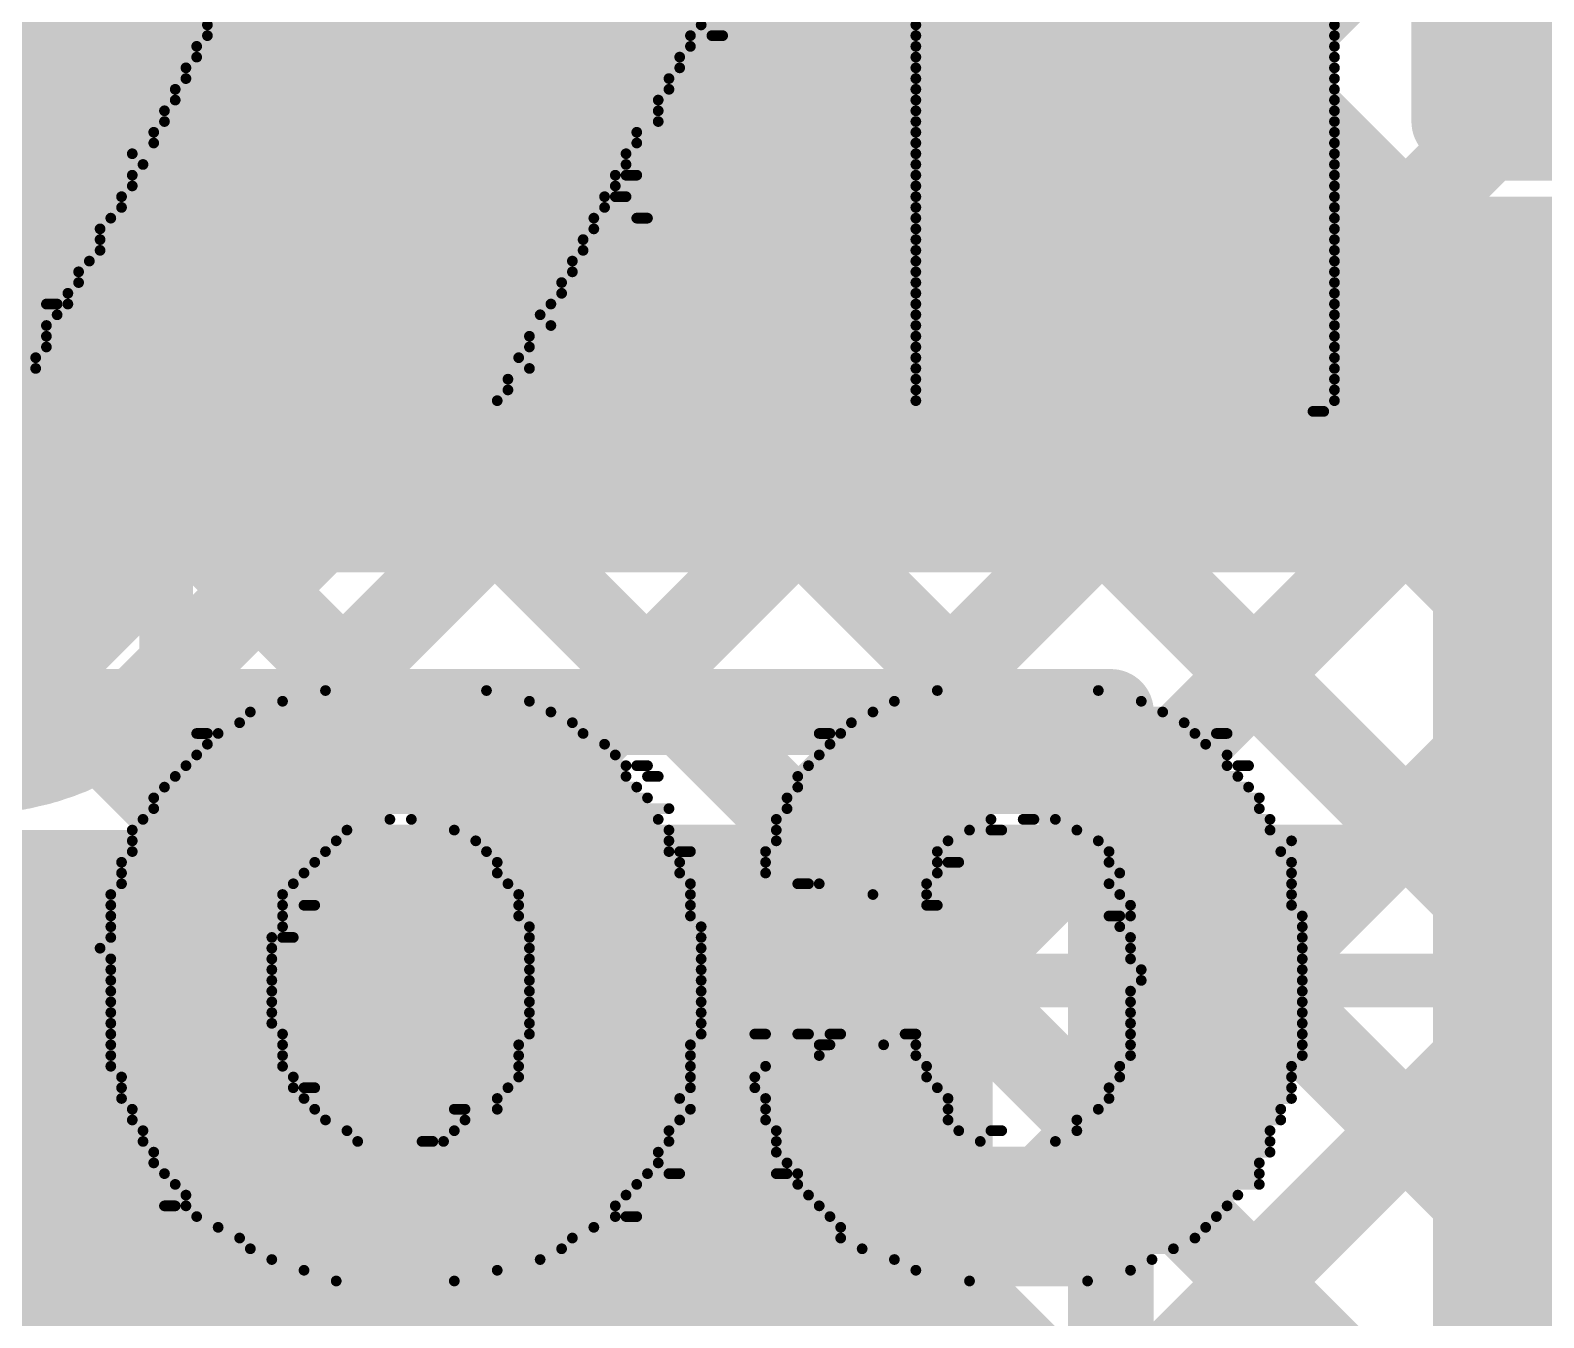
# Model space of a CAD drawing. Header units: millimetres. Extents: x 3.57 to 6.19, y 4.04 to 5.89.
# Drawn here: x 4.8923 to 5.0333, y 4.8616 to 4.9815 of the extents above; entities that cross this region are included whole.
import ezdxf

# ---------------------------------------------------------------- set-up
doc = ezdxf.new("R2010")
doc.units = ezdxf.units.MM
doc.header["$MEASUREMENT"] = 0
for name, color, linetype in [('BottomLayer', 5, 'Continuous'), ('BottomOverlay', 54, 'Continuous'), ('TopLayer', 1, 'Continuous'), ('TopOverlay', 2, 'Continuous'), ('TopSolder', 216, 'Continuous')]:
    doc.layers.add(name, color=color, linetype=linetype)

# ---------------------------------------------------------------- blocks, each defined once
blk = doc.blocks.new('RVT1A101M0505_54')
at = {"layer": 'TopOverlay', "const_width": 0.005}
for points in [[(0.105, 0.109), (-0.06516, 0.109)], [(0.105, 0.109), (0.105, 0.038)]]:
    blk.add_lwpolyline(points, dxfattribs=at)
at = {"layer": 'TopOverlay', "const_width": 0.0025}
for points in [[(0.10375, 0.109, 1), (0.10625, 0.109, 1)], [(0.10375, 0.109, 1), (0.10625, 0.109, 1)], [(0.10375, 0.038, 1), (0.10625, 0.038, 1)]]:
    blk.add_lwpolyline(points, format="xyb", close=True, dxfattribs=at)
at = {"layer": 'TopSolder'}
blk.add_solid([(0.02356, -0.0355), (0.14967, -0.0355), (0.02356, 0.0355), (0.14967, 0.0355)], dxfattribs=at)
blk = doc.blocks.new('RVT1A101M0505_60')
at = {"layer": 'TopOverlay', "const_width": 0.005}
for points in [[(-0.10341, 0.07075), (-0.06516, 0.109)], [(-0.06516, 0.109), (0.105, 0.109)]]:
    blk.add_lwpolyline(points, dxfattribs=at)
at = {"layer": 'TopOverlay', "const_width": 0.0025}
blk.add_lwpolyline([(-0.06641, 0.109, 1), (-0.06391, 0.109, 1)], format="xyb", close=True, dxfattribs=at)
blk.add_lwpolyline([(-0.06641, 0.109, 1), (-0.06391, 0.109, 1)], format="xyb", close=True, dxfattribs=at)

msp = doc.modelspace()

# ---------------------------------------------------------------- linework, layer by layer
at = {"layer": 'BottomLayer'}
for points, const_width in [([(4.87465, 4.9595), (5.10729, 5.19214)], 0.008), ([(4.87727, 4.9595), (5.04038, 5.12262)], 0.008), ([(4.887, 4.936), (5.057, 5.106)], 0.025), ([(4.7615, 4.7615), (5.10729, 5.10729)], 0.008), ([(4.90363, 4.9194), (5.07362, 5.08938)], 0.008), ([(4.78978, 4.7615), (5.10729, 5.079)], 0.008), ([(4.81807, 4.7615), (5.10729, 5.05072)], 0.008), ([(4.84635, 4.7615), (5.10729, 5.02243)], 0.008), ([(4.99843, 5.0142), (5.10729, 4.90534)], 0.008), ([(4.8707, 5.00051), (4.89449, 4.97672)], 0.008), ([(4.98429, 5.00006), (5.10729, 4.87706)], 0.008), ([(4.87464, 4.7615), (5.10729, 4.99415)], 0.008), ([(4.97015, 4.98592), (5.10729, 4.84878)], 0.008), ([(4.95601, 4.97177), (5.10729, 4.82049)], 0.008), ([(4.90292, 4.7615), (5.10729, 4.96587)], 0.008), ([(4.94187, 4.95763), (5.10729, 4.79221)], 0.008), ([(4.624, 4.936), (4.887, 4.936)], 0.025), ([(4.92772, 4.94349), (5.10729, 4.76393)], 0.008), ([(4.93121, 4.7615), (5.10729, 4.93758)], 0.008), ([(4.91358, 4.92935), (5.10729, 4.73564)], 0.008), ([(4.89891, 4.91574), (5.10729, 4.70736)], 0.008), ([(4.84558, 4.9125), (5.10729, 4.65079)], 0.008), ([(4.87386, 4.9125), (5.10729, 4.67907)], 0.008)]:
    msp.add_lwpolyline(points, dxfattribs=dict(at, const_width=const_width))
for points, const_width in [([(4.89249, 4.97672, 1), (4.89649, 4.97672, 1)], 0.004), ([(4.95401, 4.97177, 1), (4.95801, 4.97177, 1)], 0.004), ([(4.93987, 4.95763, 1), (4.94387, 4.95763, 1)], 0.004), ([(4.88075, 4.936, 1), (4.89325, 4.936, 1)], 0.0125), ([(4.88075, 4.936, 1), (4.89325, 4.936, 1)], 0.0125), ([(4.92572, 4.94349, 1), (4.92972, 4.94349, 1)], 0.004), ([(4.91158, 4.92935, 1), (4.91558, 4.92935, 1)], 0.004), ([(4.90162, 4.91938, 1), (4.90562, 4.91938, 1)], 0.004), ([(4.90163, 4.9194, 1), (4.90563, 4.9194, 1)], 0.004), ([(4.90163, 4.9194, 1), (4.90563, 4.9194, 1)], 0.004), ([(4.89691, 4.91574, 1), (4.90091, 4.91574, 1)], 0.004)]:
    msp.add_lwpolyline(points, format="xyb", close=True, dxfattribs=dict(at, const_width=const_width))
at = {"layer": 'BottomLayer', "const_width": 0.008}
for points in [[(4.90363, 4.9194, -0.199188), (4.887, 4.9125)], [(4.90362, 4.91938, -0.198912), (4.887, 4.9125)]]:
    msp.add_lwpolyline(points, format="xyb", dxfattribs=at)
at = {"layer": 'BottomOverlay', "const_width": 0.001}
for points in [[(4.90883, 4.982), (4.95483, 4.982)], [(4.97483, 4.982), (5.01383, 4.982)], [(4.90783, 4.98), (4.95383, 4.98)], [(4.90883, 4.981), (4.95383, 4.981)], [(4.95583, 4.981), (4.95683, 4.981)], [(4.97483, 4.981), (5.01383, 4.981)], [(4.97483, 4.98), (5.01383, 4.98)], [(4.90783, 4.979), (4.95283, 4.979)], [(4.97483, 4.979), (5.01383, 4.979)], [(4.90683, 4.978), (4.95283, 4.978)], [(4.90683, 4.977), (4.95183, 4.977)], [(4.97483, 4.978), (5.01383, 4.978)], [(4.97483, 4.977), (5.01383, 4.977)], [(4.90583, 4.976), (4.95183, 4.976)], [(4.97483, 4.976), (5.01383, 4.976)], [(4.90483, 4.974), (4.95083, 4.974)], [(4.90583, 4.975), (4.95083, 4.975)], [(4.97483, 4.975), (5.01383, 4.975)], [(4.97483, 4.974), (5.01383, 4.974)], [(4.90483, 4.973), (4.95083, 4.973)], [(4.97483, 4.973), (5.01383, 4.973)], [(4.90383, 4.972), (4.94883, 4.972)], [(4.97483, 4.972), (5.01383, 4.972)], [(4.90183, 4.97), (4.94783, 4.97)], [(4.90383, 4.971), (4.94883, 4.971)], [(4.97483, 4.971), (5.01383, 4.971)], [(4.97483, 4.97), (5.01383, 4.97)], [(4.90283, 4.969), (4.94783, 4.969)], [(4.97483, 4.969), (5.01383, 4.969)], [(4.90183, 4.968), (4.94683, 4.968)], [(4.90183, 4.967), (4.94683, 4.967)], [(4.94783, 4.968), (4.94883, 4.968)], [(4.97483, 4.968), (5.01383, 4.968)], [(4.97483, 4.967), (5.01383, 4.967)], [(4.90083, 4.966), (4.94583, 4.966)], [(4.94683, 4.966), (4.94783, 4.966)], [(4.97483, 4.966), (5.01383, 4.966)], [(4.90083, 4.965), (4.94583, 4.965)], [(4.97483, 4.965), (5.01383, 4.965)], [(4.89883, 4.963), (4.94483, 4.963)], [(4.89983, 4.964), (4.94483, 4.964)], [(4.94883, 4.964), (4.94983, 4.964)], [(4.97483, 4.964), (5.01383, 4.964)], [(4.97483, 4.963), (5.01383, 4.963)], [(4.89883, 4.962), (4.94383, 4.962)], [(4.97483, 4.962), (5.01383, 4.962)], [(4.89783, 4.96), (4.94283, 4.96)], [(4.89883, 4.961), (4.94383, 4.961)], [(4.97483, 4.961), (5.01383, 4.961)], [(4.97483, 4.96), (5.01383, 4.96)], [(4.89683, 4.959), (4.94283, 4.959)], [(4.97483, 4.959), (5.01383, 4.959)], [(4.89683, 4.958), (4.94183, 4.958)], [(4.97483, 4.958), (5.01383, 4.958)], [(4.89383, 4.956), (4.89483, 4.956)], [(4.89583, 4.957), (4.94183, 4.957)], [(4.89583, 4.956), (4.94083, 4.956)], [(4.97483, 4.957), (5.01383, 4.957)], [(4.97483, 4.956), (5.01383, 4.956)], [(4.89483, 4.955), (4.93983, 4.955)], [(4.97483, 4.955), (5.01383, 4.955)], [(4.89383, 4.954), (4.94083, 4.954)], [(4.89383, 4.953), (4.93883, 4.953)], [(4.97483, 4.954), (5.01383, 4.954)], [(4.97483, 4.953), (5.01383, 4.953)], [(4.89383, 4.952), (4.93883, 4.952)], [(4.97483, 4.952), (5.01383, 4.952)], [(4.89283, 4.951), (4.93783, 4.951)], [(4.97483, 4.951), (5.01383, 4.951)], [(4.89183, 4.949), (4.93683, 4.949)], [(4.89283, 4.95), (4.93883, 4.95)], [(4.97483, 4.95), (5.01383, 4.95)], [(4.97483, 4.949), (5.01383, 4.949)], [(4.89183, 4.948), (4.93683, 4.948)], [(4.97483, 4.948), (5.01383, 4.948)], [(4.89183, 4.947), (4.93583, 4.947)], [(4.97483, 4.947), (5.01383, 4.947)], [(5.01183, 4.946), (5.01283, 4.946)], [(4.91583, 4.919), (4.93883, 4.919)], [(4.91983, 4.92), (4.93483, 4.92)], [(4.97283, 4.919), (4.99583, 4.919)], [(4.97683, 4.92), (4.99183, 4.92)], [(4.91283, 4.918), (4.94083, 4.918)], [(4.97083, 4.918), (4.99783, 4.918)], [(4.91183, 4.917), (4.94283, 4.917)], [(4.96883, 4.917), (4.99983, 4.917)], [(4.90783, 4.916), (4.90883, 4.916)], [(4.90883, 4.915), (4.94583, 4.915)], [(4.90983, 4.916), (4.94383, 4.916)], [(4.96583, 4.916), (4.96683, 4.916)], [(4.96683, 4.915), (5.00183, 4.915)], [(4.96783, 4.916), (5.00083, 4.916)], [(5.00283, 4.916), (5.00383, 4.916)], [(4.90783, 4.914), (4.94683, 4.914)], [(4.96583, 4.914), (5.00383, 4.914)], [(4.90583, 4.912), (4.94783, 4.912)], [(4.90683, 4.913), (4.94783, 4.913)], [(4.94883, 4.913), (4.94983, 4.913)], [(4.94983, 4.912), (4.95083, 4.912)], [(4.96383, 4.912), (5.00483, 4.912)], [(4.96483, 4.913), (5.00383, 4.913)], [(5.00483, 4.913), (5.00583, 4.913)], [(4.90483, 4.911), (4.94883, 4.911)], [(4.96383, 4.911), (5.00583, 4.911)], [(4.90383, 4.91), (4.94983, 4.91)], [(4.96283, 4.91), (5.00683, 4.91)], [(4.90283, 4.908), (4.92583, 4.908)], [(4.90383, 4.909), (4.95183, 4.909)], [(4.92783, 4.908), (4.95083, 4.908)], [(4.96183, 4.908), (4.98183, 4.908)], [(4.96283, 4.909), (5.00683, 4.909)], [(4.98483, 4.908), (4.98583, 4.908)], [(4.98783, 4.908), (5.00783, 4.908)], [(4.90183, 4.907), (4.92183, 4.907)], [(4.93183, 4.907), (4.95183, 4.907)], [(4.96183, 4.907), (4.97983, 4.907)], [(4.98183, 4.907), (4.98283, 4.907)], [(4.98983, 4.907), (5.00783, 4.907)], [(4.90183, 4.906), (4.92083, 4.906)], [(4.90183, 4.905), (4.91983, 4.905)], [(4.93383, 4.906), (4.95183, 4.906)], [(4.93483, 4.905), (4.95183, 4.905)], [(4.95283, 4.905), (4.95383, 4.905)], [(4.96083, 4.905), (4.97683, 4.905)], [(4.96183, 4.906), (4.97783, 4.906)], [(4.99183, 4.906), (5.00983, 4.906)], [(4.99283, 4.905), (5.00883, 4.905)], [(4.90083, 4.904), (4.91883, 4.904)], [(4.93583, 4.904), (4.95283, 4.904)], [(4.96083, 4.904), (4.97683, 4.904)], [(4.97783, 4.904), (4.97883, 4.904)], [(4.99283, 4.904), (5.00983, 4.904)], [(4.90083, 4.903), (4.91783, 4.903)], [(4.93583, 4.903), (4.95283, 4.903)], [(4.96083, 4.903), (4.97683, 4.903)], [(4.99383, 4.903), (5.00983, 4.903)], [(4.89983, 4.901), (4.91583, 4.901)], [(4.90083, 4.902), (4.91683, 4.902)], [(4.93683, 4.902), (4.95383, 4.902)], [(4.93783, 4.901), (4.95383, 4.901)], [(4.96383, 4.902), (4.96483, 4.902)], [(4.96583, 4.902), (4.97583, 4.902)], [(4.97083, 4.901), (4.97583, 4.901)], [(4.99283, 4.902), (5.00983, 4.902)], [(4.99383, 4.901), (5.00983, 4.901)], [(4.89983, 4.9), (4.91583, 4.9)], [(4.91783, 4.9), (4.91883, 4.9)], [(4.93783, 4.9), (4.95383, 4.9)], [(4.97583, 4.9), (4.97683, 4.9)], [(4.99483, 4.9), (5.00983, 4.9)], [(4.89983, 4.899), (4.91583, 4.899)], [(4.89983, 4.898), (4.91583, 4.898)], [(4.93783, 4.899), (4.95383, 4.899)], [(4.93883, 4.898), (4.95483, 4.898)], [(4.99283, 4.899), (4.99383, 4.899)], [(4.99383, 4.898), (5.01083, 4.898)], [(4.99483, 4.899), (5.01083, 4.899)], [(4.89983, 4.897), (4.91483, 4.897)], [(4.91583, 4.897), (4.91683, 4.897)], [(4.93883, 4.897), (4.95483, 4.897)], [(4.99483, 4.897), (5.01083, 4.897)], [(4.89883, 4.896), (4.91483, 4.896)], [(4.93883, 4.896), (4.95483, 4.896)], [(4.99483, 4.896), (5.01083, 4.896)], [(4.89983, 4.895), (4.91483, 4.895)], [(4.89983, 4.894), (4.91483, 4.894)], [(4.93883, 4.895), (4.95483, 4.895)], [(4.93883, 4.894), (4.95483, 4.894)], [(4.99483, 4.895), (5.01083, 4.895)], [(4.99583, 4.894), (5.01083, 4.894)], [(4.89983, 4.893), (4.91483, 4.893)], [(4.93883, 4.893), (4.95483, 4.893)], [(4.99583, 4.893), (5.01083, 4.893)], [(4.89983, 4.892), (4.91483, 4.892)], [(4.89983, 4.891), (4.91483, 4.891)], [(4.93883, 4.892), (4.95483, 4.892)], [(4.93883, 4.891), (4.95483, 4.891)], [(4.99483, 4.892), (5.01083, 4.892)], [(4.99483, 4.891), (5.01083, 4.891)], [(4.89983, 4.89), (4.91483, 4.89)], [(4.93883, 4.89), (4.95483, 4.89)], [(4.99483, 4.89), (5.01083, 4.89)], [(4.89983, 4.889), (4.91483, 4.889)], [(4.89983, 4.888), (4.91583, 4.888)], [(4.93883, 4.889), (4.95483, 4.889)], [(4.93883, 4.888), (4.95483, 4.888)], [(4.95983, 4.888), (4.96083, 4.888)], [(4.96383, 4.888), (4.96483, 4.888)], [(4.96683, 4.888), (4.96783, 4.888)], [(4.97383, 4.888), (4.97483, 4.888)], [(4.99483, 4.889), (5.01083, 4.889)], [(4.99483, 4.888), (5.01083, 4.888)], [(4.89983, 4.887), (4.91583, 4.887)], [(4.93783, 4.887), (4.95383, 4.887)], [(4.96583, 4.887), (4.96683, 4.887)], [(4.97183, 4.887), (4.97483, 4.887)], [(4.99483, 4.887), (5.01083, 4.887)], [(4.89983, 4.886), (4.91583, 4.886)], [(4.93783, 4.886), (4.95383, 4.886)], [(4.96583, 4.886), (4.97483, 4.886)], [(4.99483, 4.886), (5.01083, 4.886)], [(4.89983, 4.885), (4.91583, 4.885)], [(4.90083, 4.884), (4.91683, 4.884)], [(4.93783, 4.885), (4.95383, 4.885)], [(4.93783, 4.884), (4.95383, 4.884)], [(4.95983, 4.884), (4.97583, 4.884)], [(4.96083, 4.885), (4.97583, 4.885)], [(4.99383, 4.885), (5.00983, 4.885)], [(4.99383, 4.884), (5.00983, 4.884)], [(4.90083, 4.883), (4.91683, 4.883)], [(4.91783, 4.883), (4.91883, 4.883)], [(4.93683, 4.883), (4.95383, 4.883)], [(4.95983, 4.883), (4.97683, 4.883)], [(4.99283, 4.883), (5.00983, 4.883)], [(4.90083, 4.882), (4.91783, 4.882)], [(4.90183, 4.881), (4.91883, 4.881)], [(4.93183, 4.881), (4.93283, 4.881)], [(4.93583, 4.882), (4.95283, 4.882)], [(4.93583, 4.881), (4.95383, 4.881)], [(4.96083, 4.882), (4.97783, 4.882)], [(4.96083, 4.881), (4.97783, 4.881)], [(4.99183, 4.881), (5.00883, 4.881)], [(4.99283, 4.882), (5.00983, 4.882)], [(4.90183, 4.88), (4.91983, 4.88)], [(4.93283, 4.88), (4.95283, 4.88)], [(4.96083, 4.88), (4.97783, 4.88)], [(4.98983, 4.88), (5.00883, 4.88)], [(4.90283, 4.879), (4.92183, 4.879)], [(4.93183, 4.879), (4.95183, 4.879)], [(4.96183, 4.879), (4.97883, 4.879)], [(4.98183, 4.879), (4.98283, 4.879)], [(4.98983, 4.879), (5.00783, 4.879)], [(4.90283, 4.878), (4.92283, 4.878)], [(4.90383, 4.877), (4.95083, 4.877)], [(4.92883, 4.878), (4.92983, 4.878)], [(4.93083, 4.878), (4.95183, 4.878)], [(4.96183, 4.878), (4.98083, 4.878)], [(4.96183, 4.877), (5.00783, 4.877)], [(4.98783, 4.878), (5.00783, 4.878)], [(4.90383, 4.876), (4.95083, 4.876)], [(4.96283, 4.876), (5.00683, 4.876)], [(4.90483, 4.875), (4.94983, 4.875)], [(4.90583, 4.874), (4.94883, 4.874)], [(4.95183, 4.875), (4.95283, 4.875)], [(4.96183, 4.875), (4.96283, 4.875)], [(4.96383, 4.875), (5.00683, 4.875)], [(4.96383, 4.874), (5.00683, 4.874)], [(4.90683, 4.873), (4.94783, 4.873)], [(4.96483, 4.873), (5.00483, 4.873)], [(4.90483, 4.872), (4.90583, 4.872)], [(4.90683, 4.872), (4.94683, 4.872)], [(4.96583, 4.872), (5.00383, 4.872)], [(4.87583, 4.87), (4.89183, 4.87)], [(4.90783, 4.871), (4.94683, 4.871)], [(4.90983, 4.87), (4.94483, 4.87)], [(4.94783, 4.871), (4.94883, 4.871)], [(4.96683, 4.871), (5.00283, 4.871)], [(4.96783, 4.87), (5.00183, 4.87)], [(4.91183, 4.869), (4.94283, 4.869)], [(4.96783, 4.869), (5.00083, 4.869)], [(4.91283, 4.868), (4.94183, 4.868)], [(4.91483, 4.867), (4.93983, 4.867)], [(4.96983, 4.868), (4.99883, 4.868)], [(4.97283, 4.867), (4.99683, 4.867)], [(4.91783, 4.866), (4.93583, 4.866)], [(4.97483, 4.866), (4.99483, 4.866)], [(4.92083, 4.865), (4.93183, 4.865)], [(4.97983, 4.865), (4.99083, 4.865)]]:
    msp.add_lwpolyline(points, dxfattribs=at)
at = {"layer": 'BottomOverlay', "const_width": 0.0005}
for points in [[(4.90858, 4.982, 1), (4.90908, 4.982, 1)], [(4.95458, 4.982, 1), (4.95508, 4.982, 1)], [(4.97458, 4.982, 1), (4.97508, 4.982, 1)], [(5.01358, 4.982, 1), (5.01408, 4.982, 1)], [(4.90758, 4.98, 1), (4.90808, 4.98, 1)], [(4.90858, 4.981, 1), (4.90908, 4.981, 1)], [(4.95358, 4.981, 1), (4.95408, 4.981, 1)], [(4.95358, 4.98, 1), (4.95408, 4.98, 1)], [(4.95558, 4.981, 1), (4.95608, 4.981, 1)], [(4.95658, 4.981, 1), (4.95708, 4.981, 1)], [(4.97458, 4.981, 1), (4.97508, 4.981, 1)], [(4.97458, 4.98, 1), (4.97508, 4.98, 1)], [(5.01358, 4.981, 1), (5.01408, 4.981, 1)], [(5.01358, 4.98, 1), (5.01408, 4.98, 1)], [(4.90758, 4.979, 1), (4.90808, 4.979, 1)], [(4.95258, 4.979, 1), (4.95308, 4.979, 1)], [(4.97458, 4.979, 1), (4.97508, 4.979, 1)], [(5.01358, 4.979, 1), (5.01408, 4.979, 1)], [(4.90658, 4.978, 1), (4.90708, 4.978, 1)], [(4.90658, 4.977, 1), (4.90708, 4.977, 1)], [(4.95158, 4.977, 1), (4.95208, 4.977, 1)], [(4.95258, 4.978, 1), (4.95308, 4.978, 1)], [(4.97458, 4.978, 1), (4.97508, 4.978, 1)], [(4.97458, 4.977, 1), (4.97508, 4.977, 1)], [(5.01358, 4.978, 1), (5.01408, 4.978, 1)], [(5.01358, 4.977, 1), (5.01408, 4.977, 1)], [(4.90558, 4.976, 1), (4.90608, 4.976, 1)], [(4.95158, 4.976, 1), (4.95208, 4.976, 1)], [(4.97458, 4.976, 1), (4.97508, 4.976, 1)], [(5.01358, 4.976, 1), (5.01408, 4.976, 1)], [(4.90458, 4.974, 1), (4.90508, 4.974, 1)], [(4.90558, 4.975, 1), (4.90608, 4.975, 1)], [(4.95058, 4.975, 1), (4.95108, 4.975, 1)], [(4.95058, 4.974, 1), (4.95108, 4.974, 1)], [(4.97458, 4.975, 1), (4.97508, 4.975, 1)], [(4.97458, 4.974, 1), (4.97508, 4.974, 1)], [(5.01358, 4.975, 1), (5.01408, 4.975, 1)], [(5.01358, 4.974, 1), (5.01408, 4.974, 1)], [(4.90458, 4.973, 1), (4.90508, 4.973, 1)], [(4.95058, 4.973, 1), (4.95108, 4.973, 1)], [(4.97458, 4.973, 1), (4.97508, 4.973, 1)], [(5.01358, 4.973, 1), (5.01408, 4.973, 1)], [(4.90358, 4.972, 1), (4.90408, 4.972, 1)], [(4.94858, 4.972, 1), (4.94908, 4.972, 1)], [(4.97458, 4.972, 1), (4.97508, 4.972, 1)], [(5.01358, 4.972, 1), (5.01408, 4.972, 1)], [(4.90158, 4.97, 1), (4.90208, 4.97, 1)], [(4.90358, 4.971, 1), (4.90408, 4.971, 1)], [(4.94758, 4.97, 1), (4.94808, 4.97, 1)], [(4.94858, 4.971, 1), (4.94908, 4.971, 1)], [(4.97458, 4.971, 1), (4.97508, 4.971, 1)], [(4.97458, 4.97, 1), (4.97508, 4.97, 1)], [(5.01358, 4.971, 1), (5.01408, 4.971, 1)], [(5.01358, 4.97, 1), (5.01408, 4.97, 1)], [(4.90258, 4.969, 1), (4.90308, 4.969, 1)], [(4.94758, 4.969, 1), (4.94808, 4.969, 1)], [(4.97458, 4.969, 1), (4.97508, 4.969, 1)], [(5.01358, 4.969, 1), (5.01408, 4.969, 1)], [(4.90158, 4.968, 1), (4.90208, 4.968, 1)], [(4.90158, 4.967, 1), (4.90208, 4.967, 1)], [(4.94658, 4.968, 1), (4.94708, 4.968, 1)], [(4.94658, 4.967, 1), (4.94708, 4.967, 1)], [(4.94758, 4.968, 1), (4.94808, 4.968, 1)], [(4.94858, 4.968, 1), (4.94908, 4.968, 1)], [(4.97458, 4.968, 1), (4.97508, 4.968, 1)], [(4.97458, 4.967, 1), (4.97508, 4.967, 1)], [(5.01358, 4.968, 1), (5.01408, 4.968, 1)], [(5.01358, 4.967, 1), (5.01408, 4.967, 1)], [(4.90058, 4.966, 1), (4.90108, 4.966, 1)], [(4.94558, 4.966, 1), (4.94608, 4.966, 1)], [(4.94658, 4.966, 1), (4.94708, 4.966, 1)], [(4.94758, 4.966, 1), (4.94808, 4.966, 1)], [(4.97458, 4.966, 1), (4.97508, 4.966, 1)], [(5.01358, 4.966, 1), (5.01408, 4.966, 1)], [(4.90058, 4.965, 1), (4.90108, 4.965, 1)], [(4.94558, 4.965, 1), (4.94608, 4.965, 1)], [(4.97458, 4.965, 1), (4.97508, 4.965, 1)], [(5.01358, 4.965, 1), (5.01408, 4.965, 1)], [(4.89858, 4.963, 1), (4.89908, 4.963, 1)], [(4.89958, 4.964, 1), (4.90008, 4.964, 1)], [(4.94458, 4.964, 1), (4.94508, 4.964, 1)], [(4.94458, 4.963, 1), (4.94508, 4.963, 1)], [(4.94858, 4.964, 1), (4.94908, 4.964, 1)], [(4.94958, 4.964, 1), (4.95008, 4.964, 1)], [(4.97458, 4.964, 1), (4.97508, 4.964, 1)], [(4.97458, 4.963, 1), (4.97508, 4.963, 1)], [(5.01358, 4.964, 1), (5.01408, 4.964, 1)], [(5.01358, 4.963, 1), (5.01408, 4.963, 1)], [(4.89858, 4.962, 1), (4.89908, 4.962, 1)], [(4.94358, 4.962, 1), (4.94408, 4.962, 1)], [(4.97458, 4.962, 1), (4.97508, 4.962, 1)], [(5.01358, 4.962, 1), (5.01408, 4.962, 1)], [(4.89758, 4.96, 1), (4.89808, 4.96, 1)], [(4.89858, 4.961, 1), (4.89908, 4.961, 1)], [(4.94258, 4.96, 1), (4.94308, 4.96, 1)], [(4.94358, 4.961, 1), (4.94408, 4.961, 1)], [(4.97458, 4.961, 1), (4.97508, 4.961, 1)], [(4.97458, 4.96, 1), (4.97508, 4.96, 1)], [(5.01358, 4.961, 1), (5.01408, 4.961, 1)], [(5.01358, 4.96, 1), (5.01408, 4.96, 1)], [(4.89658, 4.959, 1), (4.89708, 4.959, 1)], [(4.94258, 4.959, 1), (4.94308, 4.959, 1)], [(4.97458, 4.959, 1), (4.97508, 4.959, 1)], [(5.01358, 4.959, 1), (5.01408, 4.959, 1)], [(4.89658, 4.958, 1), (4.89708, 4.958, 1)], [(4.94158, 4.958, 1), (4.94208, 4.958, 1)], [(4.97458, 4.958, 1), (4.97508, 4.958, 1)], [(5.01358, 4.958, 1), (5.01408, 4.958, 1)], [(4.89358, 4.956, 1), (4.89408, 4.956, 1)], [(4.89458, 4.956, 1), (4.89508, 4.956, 1)], [(4.89558, 4.957, 1), (4.89608, 4.957, 1)], [(4.89558, 4.956, 1), (4.89608, 4.956, 1)], [(4.94058, 4.956, 1), (4.94108, 4.956, 1)], [(4.94158, 4.957, 1), (4.94208, 4.957, 1)], [(4.97458, 4.957, 1), (4.97508, 4.957, 1)], [(4.97458, 4.956, 1), (4.97508, 4.956, 1)], [(5.01358, 4.957, 1), (5.01408, 4.957, 1)], [(5.01358, 4.956, 1), (5.01408, 4.956, 1)], [(4.89458, 4.955, 1), (4.89508, 4.955, 1)], [(4.93958, 4.955, 1), (4.94008, 4.955, 1)], [(4.97458, 4.955, 1), (4.97508, 4.955, 1)], [(5.01358, 4.955, 1), (5.01408, 4.955, 1)], [(4.89358, 4.954, 1), (4.89408, 4.954, 1)], [(4.89358, 4.953, 1), (4.89408, 4.953, 1)], [(4.93858, 4.953, 1), (4.93908, 4.953, 1)], [(4.94058, 4.954, 1), (4.94108, 4.954, 1)], [(4.97458, 4.954, 1), (4.97508, 4.954, 1)], [(4.97458, 4.953, 1), (4.97508, 4.953, 1)], [(5.01358, 4.954, 1), (5.01408, 4.954, 1)], [(5.01358, 4.953, 1), (5.01408, 4.953, 1)], [(4.89358, 4.952, 1), (4.89408, 4.952, 1)], [(4.93858, 4.952, 1), (4.93908, 4.952, 1)], [(4.97458, 4.952, 1), (4.97508, 4.952, 1)], [(5.01358, 4.952, 1), (5.01408, 4.952, 1)], [(4.89258, 4.951, 1), (4.89308, 4.951, 1)], [(4.93758, 4.951, 1), (4.93808, 4.951, 1)], [(4.97458, 4.951, 1), (4.97508, 4.951, 1)], [(5.01358, 4.951, 1), (5.01408, 4.951, 1)], [(4.89258, 4.95, 1), (4.89308, 4.95, 1)], [(4.93658, 4.949, 1), (4.93708, 4.949, 1)], [(4.93858, 4.95, 1), (4.93908, 4.95, 1)], [(4.97458, 4.95, 1), (4.97508, 4.95, 1)], [(4.97458, 4.949, 1), (4.97508, 4.949, 1)], [(5.01358, 4.95, 1), (5.01408, 4.95, 1)], [(5.01358, 4.949, 1), (5.01408, 4.949, 1)], [(4.93658, 4.948, 1), (4.93708, 4.948, 1)], [(4.97458, 4.948, 1), (4.97508, 4.948, 1)], [(5.01358, 4.948, 1), (5.01408, 4.948, 1)], [(4.93558, 4.947, 1), (4.93608, 4.947, 1)], [(4.97458, 4.947, 1), (4.97508, 4.947, 1)], [(5.01158, 4.946, 1), (5.01208, 4.946, 1)], [(5.01258, 4.946, 1), (5.01308, 4.946, 1)], [(5.01358, 4.947, 1), (5.01408, 4.947, 1)], [(4.91558, 4.919, 1), (4.91608, 4.919, 1)], [(4.91958, 4.92, 1), (4.92008, 4.92, 1)], [(4.93458, 4.92, 1), (4.93508, 4.92, 1)], [(4.93858, 4.919, 1), (4.93908, 4.919, 1)], [(4.97258, 4.919, 1), (4.97308, 4.919, 1)], [(4.97658, 4.92, 1), (4.97708, 4.92, 1)], [(4.99158, 4.92, 1), (4.99208, 4.92, 1)], [(4.99558, 4.919, 1), (4.99608, 4.919, 1)], [(4.91258, 4.918, 1), (4.91308, 4.918, 1)], [(4.94058, 4.918, 1), (4.94108, 4.918, 1)], [(4.97058, 4.918, 1), (4.97108, 4.918, 1)], [(4.99758, 4.918, 1), (4.99808, 4.918, 1)], [(4.91158, 4.917, 1), (4.91208, 4.917, 1)], [(4.94258, 4.917, 1), (4.94308, 4.917, 1)], [(4.96858, 4.917, 1), (4.96908, 4.917, 1)], [(4.99958, 4.917, 1), (5.00008, 4.917, 1)], [(4.90758, 4.916, 1), (4.90808, 4.916, 1)], [(4.90858, 4.916, 1), (4.90908, 4.916, 1)], [(4.90858, 4.915, 1), (4.90908, 4.915, 1)], [(4.90958, 4.916, 1), (4.91008, 4.916, 1)], [(4.94358, 4.916, 1), (4.94408, 4.916, 1)], [(4.94558, 4.915, 1), (4.94608, 4.915, 1)], [(4.96558, 4.916, 1), (4.96608, 4.916, 1)], [(4.96658, 4.916, 1), (4.96708, 4.916, 1)], [(4.96658, 4.915, 1), (4.96708, 4.915, 1)], [(4.96758, 4.916, 1), (4.96808, 4.916, 1)], [(5.00058, 4.916, 1), (5.00108, 4.916, 1)], [(5.00158, 4.915, 1), (5.00208, 4.915, 1)], [(5.00258, 4.916, 1), (5.00308, 4.916, 1)], [(5.00358, 4.916, 1), (5.00408, 4.916, 1)], [(4.90758, 4.914, 1), (4.90808, 4.914, 1)], [(4.94658, 4.914, 1), (4.94708, 4.914, 1)], [(4.96558, 4.914, 1), (4.96608, 4.914, 1)], [(5.00358, 4.914, 1), (5.00408, 4.914, 1)], [(4.90558, 4.912, 1), (4.90608, 4.912, 1)], [(4.90658, 4.913, 1), (4.90708, 4.913, 1)], [(4.94758, 4.913, 1), (4.94808, 4.913, 1)], [(4.94758, 4.912, 1), (4.94808, 4.912, 1)], [(4.94858, 4.913, 1), (4.94908, 4.913, 1)], [(4.94958, 4.913, 1), (4.95008, 4.913, 1)], [(4.94958, 4.912, 1), (4.95008, 4.912, 1)], [(4.95058, 4.912, 1), (4.95108, 4.912, 1)], [(4.96358, 4.912, 1), (4.96408, 4.912, 1)], [(4.96458, 4.913, 1), (4.96508, 4.913, 1)], [(5.00358, 4.913, 1), (5.00408, 4.913, 1)], [(5.00458, 4.913, 1), (5.00508, 4.913, 1)], [(5.00458, 4.912, 1), (5.00508, 4.912, 1)], [(5.00558, 4.913, 1), (5.00608, 4.913, 1)], [(4.90458, 4.911, 1), (4.90508, 4.911, 1)], [(4.94858, 4.911, 1), (4.94908, 4.911, 1)], [(4.96358, 4.911, 1), (4.96408, 4.911, 1)], [(5.00558, 4.911, 1), (5.00608, 4.911, 1)], [(4.90358, 4.91, 1), (4.90408, 4.91, 1)], [(4.94958, 4.91, 1), (4.95008, 4.91, 1)], [(4.96258, 4.91, 1), (4.96308, 4.91, 1)], [(5.00658, 4.91, 1), (5.00708, 4.91, 1)], [(4.90258, 4.908, 1), (4.90308, 4.908, 1)], [(4.90358, 4.909, 1), (4.90408, 4.909, 1)], [(4.92558, 4.908, 1), (4.92608, 4.908, 1)], [(4.92758, 4.908, 1), (4.92808, 4.908, 1)], [(4.95058, 4.908, 1), (4.95108, 4.908, 1)], [(4.95158, 4.909, 1), (4.95208, 4.909, 1)], [(4.96158, 4.908, 1), (4.96208, 4.908, 1)], [(4.96258, 4.909, 1), (4.96308, 4.909, 1)], [(4.98158, 4.908, 1), (4.98208, 4.908, 1)], [(4.98458, 4.908, 1), (4.98508, 4.908, 1)], [(4.98558, 4.908, 1), (4.98608, 4.908, 1)], [(4.98758, 4.908, 1), (4.98808, 4.908, 1)], [(5.00658, 4.909, 1), (5.00708, 4.909, 1)], [(5.00758, 4.908, 1), (5.00808, 4.908, 1)], [(4.90158, 4.907, 1), (4.90208, 4.907, 1)], [(4.92158, 4.907, 1), (4.92208, 4.907, 1)], [(4.93158, 4.907, 1), (4.93208, 4.907, 1)], [(4.95158, 4.907, 1), (4.95208, 4.907, 1)], [(4.96158, 4.907, 1), (4.96208, 4.907, 1)], [(4.97958, 4.907, 1), (4.98008, 4.907, 1)], [(4.98158, 4.907, 1), (4.98208, 4.907, 1)], [(4.98258, 4.907, 1), (4.98308, 4.907, 1)], [(4.98958, 4.907, 1), (4.99008, 4.907, 1)], [(5.00758, 4.907, 1), (5.00808, 4.907, 1)], [(4.90158, 4.906, 1), (4.90208, 4.906, 1)], [(4.90158, 4.905, 1), (4.90208, 4.905, 1)], [(4.91958, 4.905, 1), (4.92008, 4.905, 1)], [(4.92058, 4.906, 1), (4.92108, 4.906, 1)], [(4.93358, 4.906, 1), (4.93408, 4.906, 1)], [(4.93458, 4.905, 1), (4.93508, 4.905, 1)], [(4.95158, 4.906, 1), (4.95208, 4.906, 1)], [(4.95158, 4.905, 1), (4.95208, 4.905, 1)], [(4.95258, 4.905, 1), (4.95308, 4.905, 1)], [(4.95358, 4.905, 1), (4.95408, 4.905, 1)], [(4.96058, 4.905, 1), (4.96108, 4.905, 1)], [(4.96158, 4.906, 1), (4.96208, 4.906, 1)], [(4.97658, 4.905, 1), (4.97708, 4.905, 1)], [(4.97758, 4.906, 1), (4.97808, 4.906, 1)], [(4.99158, 4.906, 1), (4.99208, 4.906, 1)], [(4.99258, 4.905, 1), (4.99308, 4.905, 1)], [(5.00858, 4.905, 1), (5.00908, 4.905, 1)], [(5.00958, 4.906, 1), (5.01008, 4.906, 1)], [(4.90058, 4.904, 1), (4.90108, 4.904, 1)], [(4.91858, 4.904, 1), (4.91908, 4.904, 1)], [(4.93558, 4.904, 1), (4.93608, 4.904, 1)], [(4.95258, 4.904, 1), (4.95308, 4.904, 1)], [(4.96058, 4.904, 1), (4.96108, 4.904, 1)], [(4.97658, 4.904, 1), (4.97708, 4.904, 1)], [(4.97758, 4.904, 1), (4.97808, 4.904, 1)], [(4.97858, 4.904, 1), (4.97908, 4.904, 1)], [(4.99258, 4.904, 1), (4.99308, 4.904, 1)], [(5.00958, 4.904, 1), (5.01008, 4.904, 1)], [(4.90058, 4.903, 1), (4.90108, 4.903, 1)], [(4.91758, 4.903, 1), (4.91808, 4.903, 1)], [(4.93558, 4.903, 1), (4.93608, 4.903, 1)], [(4.95258, 4.903, 1), (4.95308, 4.903, 1)], [(4.96058, 4.903, 1), (4.96108, 4.903, 1)], [(4.97658, 4.903, 1), (4.97708, 4.903, 1)], [(4.99358, 4.903, 1), (4.99408, 4.903, 1)], [(5.00958, 4.903, 1), (5.01008, 4.903, 1)], [(4.89958, 4.901, 1), (4.90008, 4.901, 1)], [(4.90058, 4.902, 1), (4.90108, 4.902, 1)], [(4.91558, 4.901, 1), (4.91608, 4.901, 1)], [(4.91658, 4.902, 1), (4.91708, 4.902, 1)], [(4.93658, 4.902, 1), (4.93708, 4.902, 1)], [(4.93758, 4.901, 1), (4.93808, 4.901, 1)], [(4.95358, 4.902, 1), (4.95408, 4.902, 1)], [(4.95358, 4.901, 1), (4.95408, 4.901, 1)], [(4.96358, 4.902, 1), (4.96408, 4.902, 1)], [(4.96458, 4.902, 1), (4.96508, 4.902, 1)], [(4.96558, 4.902, 1), (4.96608, 4.902, 1)], [(4.97058, 4.901, 1), (4.97108, 4.901, 1)], [(4.97558, 4.902, 1), (4.97608, 4.902, 1)], [(4.97558, 4.901, 1), (4.97608, 4.901, 1)], [(4.99258, 4.902, 1), (4.99308, 4.902, 1)], [(4.99358, 4.901, 1), (4.99408, 4.901, 1)], [(5.00958, 4.902, 1), (5.01008, 4.902, 1)], [(5.00958, 4.901, 1), (5.01008, 4.901, 1)], [(4.89958, 4.9, 1), (4.90008, 4.9, 1)], [(4.91558, 4.9, 1), (4.91608, 4.9, 1)], [(4.91758, 4.9, 1), (4.91808, 4.9, 1)], [(4.91858, 4.9, 1), (4.91908, 4.9, 1)], [(4.93758, 4.9, 1), (4.93808, 4.9, 1)], [(4.95358, 4.9, 1), (4.95408, 4.9, 1)], [(4.97558, 4.9, 1), (4.97608, 4.9, 1)], [(4.97658, 4.9, 1), (4.97708, 4.9, 1)], [(4.99458, 4.9, 1), (4.99508, 4.9, 1)], [(5.00958, 4.9, 1), (5.01008, 4.9, 1)], [(4.89958, 4.899, 1), (4.90008, 4.899, 1)], [(4.89958, 4.898, 1), (4.90008, 4.898, 1)], [(4.91558, 4.899, 1), (4.91608, 4.899, 1)], [(4.91558, 4.898, 1), (4.91608, 4.898, 1)], [(4.93758, 4.899, 1), (4.93808, 4.899, 1)], [(4.93858, 4.898, 1), (4.93908, 4.898, 1)], [(4.95358, 4.899, 1), (4.95408, 4.899, 1)], [(4.95458, 4.898, 1), (4.95508, 4.898, 1)], [(4.99258, 4.899, 1), (4.99308, 4.899, 1)], [(4.99358, 4.899, 1), (4.99408, 4.899, 1)], [(4.99358, 4.898, 1), (4.99408, 4.898, 1)], [(4.99458, 4.899, 1), (4.99508, 4.899, 1)], [(5.01058, 4.899, 1), (5.01108, 4.899, 1)], [(5.01058, 4.898, 1), (5.01108, 4.898, 1)], [(4.89958, 4.897, 1), (4.90008, 4.897, 1)], [(4.91458, 4.897, 1), (4.91508, 4.897, 1)], [(4.91558, 4.897, 1), (4.91608, 4.897, 1)], [(4.91658, 4.897, 1), (4.91708, 4.897, 1)], [(4.93858, 4.897, 1), (4.93908, 4.897, 1)], [(4.95458, 4.897, 1), (4.95508, 4.897, 1)], [(4.99458, 4.897, 1), (4.99508, 4.897, 1)], [(5.01058, 4.897, 1), (5.01108, 4.897, 1)], [(4.89858, 4.896, 1), (4.89908, 4.896, 1)], [(4.91458, 4.896, 1), (4.91508, 4.896, 1)], [(4.93858, 4.896, 1), (4.93908, 4.896, 1)], [(4.95458, 4.896, 1), (4.95508, 4.896, 1)], [(4.99458, 4.896, 1), (4.99508, 4.896, 1)], [(5.01058, 4.896, 1), (5.01108, 4.896, 1)], [(4.89958, 4.895, 1), (4.90008, 4.895, 1)], [(4.89958, 4.894, 1), (4.90008, 4.894, 1)], [(4.91458, 4.895, 1), (4.91508, 4.895, 1)], [(4.91458, 4.894, 1), (4.91508, 4.894, 1)], [(4.93858, 4.895, 1), (4.93908, 4.895, 1)], [(4.93858, 4.894, 1), (4.93908, 4.894, 1)], [(4.95458, 4.895, 1), (4.95508, 4.895, 1)], [(4.95458, 4.894, 1), (4.95508, 4.894, 1)], [(4.99458, 4.895, 1), (4.99508, 4.895, 1)], [(4.99558, 4.894, 1), (4.99608, 4.894, 1)], [(5.01058, 4.895, 1), (5.01108, 4.895, 1)], [(5.01058, 4.894, 1), (5.01108, 4.894, 1)], [(4.89958, 4.893, 1), (4.90008, 4.893, 1)], [(4.91458, 4.893, 1), (4.91508, 4.893, 1)], [(4.93858, 4.893, 1), (4.93908, 4.893, 1)], [(4.95458, 4.893, 1), (4.95508, 4.893, 1)], [(4.99558, 4.893, 1), (4.99608, 4.893, 1)], [(5.01058, 4.893, 1), (5.01108, 4.893, 1)], [(4.89958, 4.892, 1), (4.90008, 4.892, 1)], [(4.89958, 4.891, 1), (4.90008, 4.891, 1)], [(4.91458, 4.892, 1), (4.91508, 4.892, 1)], [(4.91458, 4.891, 1), (4.91508, 4.891, 1)], [(4.93858, 4.892, 1), (4.93908, 4.892, 1)], [(4.93858, 4.891, 1), (4.93908, 4.891, 1)], [(4.95458, 4.892, 1), (4.95508, 4.892, 1)], [(4.95458, 4.891, 1), (4.95508, 4.891, 1)], [(4.99458, 4.892, 1), (4.99508, 4.892, 1)], [(4.99458, 4.891, 1), (4.99508, 4.891, 1)], [(5.01058, 4.892, 1), (5.01108, 4.892, 1)], [(5.01058, 4.891, 1), (5.01108, 4.891, 1)], [(4.89958, 4.89, 1), (4.90008, 4.89, 1)], [(4.91458, 4.89, 1), (4.91508, 4.89, 1)], [(4.93858, 4.89, 1), (4.93908, 4.89, 1)], [(4.95458, 4.89, 1), (4.95508, 4.89, 1)], [(4.99458, 4.89, 1), (4.99508, 4.89, 1)], [(5.01058, 4.89, 1), (5.01108, 4.89, 1)], [(4.89958, 4.889, 1), (4.90008, 4.889, 1)], [(4.89958, 4.888, 1), (4.90008, 4.888, 1)], [(4.91458, 4.889, 1), (4.91508, 4.889, 1)], [(4.91558, 4.888, 1), (4.91608, 4.888, 1)], [(4.93858, 4.889, 1), (4.93908, 4.889, 1)], [(4.93858, 4.888, 1), (4.93908, 4.888, 1)], [(4.95458, 4.889, 1), (4.95508, 4.889, 1)], [(4.95458, 4.888, 1), (4.95508, 4.888, 1)], [(4.95958, 4.888, 1), (4.96008, 4.888, 1)], [(4.96058, 4.888, 1), (4.96108, 4.888, 1)], [(4.96358, 4.888, 1), (4.96408, 4.888, 1)], [(4.96458, 4.888, 1), (4.96508, 4.888, 1)], [(4.96658, 4.888, 1), (4.96708, 4.888, 1)], [(4.96758, 4.888, 1), (4.96808, 4.888, 1)], [(4.97358, 4.888, 1), (4.97408, 4.888, 1)], [(4.97458, 4.888, 1), (4.97508, 4.888, 1)], [(4.99458, 4.889, 1), (4.99508, 4.889, 1)], [(4.99458, 4.888, 1), (4.99508, 4.888, 1)], [(5.01058, 4.889, 1), (5.01108, 4.889, 1)], [(5.01058, 4.888, 1), (5.01108, 4.888, 1)], [(4.89958, 4.887, 1), (4.90008, 4.887, 1)], [(4.91558, 4.887, 1), (4.91608, 4.887, 1)], [(4.93758, 4.887, 1), (4.93808, 4.887, 1)], [(4.95358, 4.887, 1), (4.95408, 4.887, 1)], [(4.96558, 4.887, 1), (4.96608, 4.887, 1)], [(4.96658, 4.887, 1), (4.96708, 4.887, 1)], [(4.97158, 4.887, 1), (4.97208, 4.887, 1)], [(4.97458, 4.887, 1), (4.97508, 4.887, 1)], [(4.99458, 4.887, 1), (4.99508, 4.887, 1)], [(5.01058, 4.887, 1), (5.01108, 4.887, 1)], [(4.89958, 4.886, 1), (4.90008, 4.886, 1)], [(4.91558, 4.886, 1), (4.91608, 4.886, 1)], [(4.93758, 4.886, 1), (4.93808, 4.886, 1)], [(4.95358, 4.886, 1), (4.95408, 4.886, 1)], [(4.96558, 4.886, 1), (4.96608, 4.886, 1)], [(4.97458, 4.886, 1), (4.97508, 4.886, 1)], [(4.99458, 4.886, 1), (4.99508, 4.886, 1)], [(5.01058, 4.886, 1), (5.01108, 4.886, 1)], [(4.89958, 4.885, 1), (4.90008, 4.885, 1)], [(4.90058, 4.884, 1), (4.90108, 4.884, 1)], [(4.91558, 4.885, 1), (4.91608, 4.885, 1)], [(4.91658, 4.884, 1), (4.91708, 4.884, 1)], [(4.93758, 4.885, 1), (4.93808, 4.885, 1)], [(4.93758, 4.884, 1), (4.93808, 4.884, 1)], [(4.95358, 4.885, 1), (4.95408, 4.885, 1)], [(4.95358, 4.884, 1), (4.95408, 4.884, 1)], [(4.95958, 4.884, 1), (4.96008, 4.884, 1)], [(4.96058, 4.885, 1), (4.96108, 4.885, 1)], [(4.97558, 4.885, 1), (4.97608, 4.885, 1)], [(4.97558, 4.884, 1), (4.97608, 4.884, 1)], [(4.99358, 4.885, 1), (4.99408, 4.885, 1)], [(4.99358, 4.884, 1), (4.99408, 4.884, 1)], [(5.00958, 4.885, 1), (5.01008, 4.885, 1)], [(5.00958, 4.884, 1), (5.01008, 4.884, 1)], [(4.90058, 4.883, 1), (4.90108, 4.883, 1)], [(4.91658, 4.883, 1), (4.91708, 4.883, 1)], [(4.91758, 4.883, 1), (4.91808, 4.883, 1)], [(4.91858, 4.883, 1), (4.91908, 4.883, 1)], [(4.93658, 4.883, 1), (4.93708, 4.883, 1)], [(4.95358, 4.883, 1), (4.95408, 4.883, 1)], [(4.95958, 4.883, 1), (4.96008, 4.883, 1)], [(4.97658, 4.883, 1), (4.97708, 4.883, 1)], [(4.99258, 4.883, 1), (4.99308, 4.883, 1)], [(5.00958, 4.883, 1), (5.01008, 4.883, 1)], [(4.90058, 4.882, 1), (4.90108, 4.882, 1)], [(4.90158, 4.881, 1), (4.90208, 4.881, 1)], [(4.91758, 4.882, 1), (4.91808, 4.882, 1)], [(4.91858, 4.881, 1), (4.91908, 4.881, 1)], [(4.93158, 4.881, 1), (4.93208, 4.881, 1)], [(4.93258, 4.881, 1), (4.93308, 4.881, 1)], [(4.93558, 4.882, 1), (4.93608, 4.882, 1)], [(4.93558, 4.881, 1), (4.93608, 4.881, 1)], [(4.95258, 4.882, 1), (4.95308, 4.882, 1)], [(4.95358, 4.881, 1), (4.95408, 4.881, 1)], [(4.96058, 4.882, 1), (4.96108, 4.882, 1)], [(4.96058, 4.881, 1), (4.96108, 4.881, 1)], [(4.97758, 4.882, 1), (4.97808, 4.882, 1)], [(4.97758, 4.881, 1), (4.97808, 4.881, 1)], [(4.99158, 4.881, 1), (4.99208, 4.881, 1)], [(4.99258, 4.882, 1), (4.99308, 4.882, 1)], [(5.00858, 4.881, 1), (5.00908, 4.881, 1)], [(5.00958, 4.882, 1), (5.01008, 4.882, 1)], [(4.90158, 4.88, 1), (4.90208, 4.88, 1)], [(4.91958, 4.88, 1), (4.92008, 4.88, 1)], [(4.93258, 4.88, 1), (4.93308, 4.88, 1)], [(4.95258, 4.88, 1), (4.95308, 4.88, 1)], [(4.96058, 4.88, 1), (4.96108, 4.88, 1)], [(4.97758, 4.88, 1), (4.97808, 4.88, 1)], [(4.98958, 4.88, 1), (4.99008, 4.88, 1)], [(5.00858, 4.88, 1), (5.00908, 4.88, 1)], [(4.90258, 4.879, 1), (4.90308, 4.879, 1)], [(4.92158, 4.879, 1), (4.92208, 4.879, 1)], [(4.93158, 4.879, 1), (4.93208, 4.879, 1)], [(4.95158, 4.879, 1), (4.95208, 4.879, 1)], [(4.96158, 4.879, 1), (4.96208, 4.879, 1)], [(4.97858, 4.879, 1), (4.97908, 4.879, 1)], [(4.98158, 4.879, 1), (4.98208, 4.879, 1)], [(4.98258, 4.879, 1), (4.98308, 4.879, 1)], [(4.98958, 4.879, 1), (4.99008, 4.879, 1)], [(5.00758, 4.879, 1), (5.00808, 4.879, 1)], [(4.90258, 4.878, 1), (4.90308, 4.878, 1)], [(4.90358, 4.877, 1), (4.90408, 4.877, 1)], [(4.92258, 4.878, 1), (4.92308, 4.878, 1)], [(4.92858, 4.878, 1), (4.92908, 4.878, 1)], [(4.92958, 4.878, 1), (4.93008, 4.878, 1)], [(4.93058, 4.878, 1), (4.93108, 4.878, 1)], [(4.95058, 4.877, 1), (4.95108, 4.877, 1)], [(4.95158, 4.878, 1), (4.95208, 4.878, 1)], [(4.96158, 4.878, 1), (4.96208, 4.878, 1)], [(4.96158, 4.877, 1), (4.96208, 4.877, 1)], [(4.98058, 4.878, 1), (4.98108, 4.878, 1)], [(4.98758, 4.878, 1), (4.98808, 4.878, 1)], [(5.00758, 4.878, 1), (5.00808, 4.878, 1)], [(5.00758, 4.877, 1), (5.00808, 4.877, 1)], [(4.90358, 4.876, 1), (4.90408, 4.876, 1)], [(4.95058, 4.876, 1), (4.95108, 4.876, 1)], [(4.96258, 4.876, 1), (4.96308, 4.876, 1)], [(5.00658, 4.876, 1), (5.00708, 4.876, 1)], [(4.90458, 4.875, 1), (4.90508, 4.875, 1)], [(4.90558, 4.874, 1), (4.90608, 4.874, 1)], [(4.94858, 4.874, 1), (4.94908, 4.874, 1)], [(4.94958, 4.875, 1), (4.95008, 4.875, 1)], [(4.95158, 4.875, 1), (4.95208, 4.875, 1)], [(4.95258, 4.875, 1), (4.95308, 4.875, 1)], [(4.96158, 4.875, 1), (4.96208, 4.875, 1)], [(4.96258, 4.875, 1), (4.96308, 4.875, 1)], [(4.96358, 4.875, 1), (4.96408, 4.875, 1)], [(4.96358, 4.874, 1), (4.96408, 4.874, 1)], [(5.00658, 4.875, 1), (5.00708, 4.875, 1)], [(5.00658, 4.874, 1), (5.00708, 4.874, 1)], [(4.90658, 4.873, 1), (4.90708, 4.873, 1)], [(4.94758, 4.873, 1), (4.94808, 4.873, 1)], [(4.96458, 4.873, 1), (4.96508, 4.873, 1)], [(5.00458, 4.873, 1), (5.00508, 4.873, 1)], [(4.90458, 4.872, 1), (4.90508, 4.872, 1)], [(4.90558, 4.872, 1), (4.90608, 4.872, 1)], [(4.90658, 4.872, 1), (4.90708, 4.872, 1)], [(4.94658, 4.872, 1), (4.94708, 4.872, 1)], [(4.96558, 4.872, 1), (4.96608, 4.872, 1)], [(5.00358, 4.872, 1), (5.00408, 4.872, 1)], [(4.90758, 4.871, 1), (4.90808, 4.871, 1)], [(4.90958, 4.87, 1), (4.91008, 4.87, 1)], [(4.94458, 4.87, 1), (4.94508, 4.87, 1)], [(4.94658, 4.871, 1), (4.94708, 4.871, 1)], [(4.94758, 4.871, 1), (4.94808, 4.871, 1)], [(4.94858, 4.871, 1), (4.94908, 4.871, 1)], [(4.96658, 4.871, 1), (4.96708, 4.871, 1)], [(4.96758, 4.87, 1), (4.96808, 4.87, 1)], [(5.00158, 4.87, 1), (5.00208, 4.87, 1)], [(5.00258, 4.871, 1), (5.00308, 4.871, 1)], [(4.91158, 4.869, 1), (4.91208, 4.869, 1)], [(4.94258, 4.869, 1), (4.94308, 4.869, 1)], [(4.96758, 4.869, 1), (4.96808, 4.869, 1)], [(5.00058, 4.869, 1), (5.00108, 4.869, 1)], [(4.91258, 4.868, 1), (4.91308, 4.868, 1)], [(4.91458, 4.867, 1), (4.91508, 4.867, 1)], [(4.93958, 4.867, 1), (4.94008, 4.867, 1)], [(4.94158, 4.868, 1), (4.94208, 4.868, 1)], [(4.96958, 4.868, 1), (4.97008, 4.868, 1)], [(4.97258, 4.867, 1), (4.97308, 4.867, 1)], [(4.99658, 4.867, 1), (4.99708, 4.867, 1)], [(4.99858, 4.868, 1), (4.99908, 4.868, 1)], [(4.91758, 4.866, 1), (4.91808, 4.866, 1)], [(4.93558, 4.866, 1), (4.93608, 4.866, 1)], [(4.97458, 4.866, 1), (4.97508, 4.866, 1)], [(4.99458, 4.866, 1), (4.99508, 4.866, 1)], [(4.92058, 4.865, 1), (4.92108, 4.865, 1)], [(4.93158, 4.865, 1), (4.93208, 4.865, 1)], [(4.97958, 4.865, 1), (4.98008, 4.865, 1)], [(4.99058, 4.865, 1), (4.99108, 4.865, 1)]]:
    msp.add_lwpolyline(points, format="xyb", close=True, dxfattribs=at)
at = {"layer": 'TopLayer'}
for points, const_width in [([(5.025, 4.973), (5.025, 5.132)], 0.008), ([(4.99644, 4.9685), (4.99644, 5.0595)], 0.008), ([(4.92339, 4.9725), (4.92339, 5.014)], 0.01), ([(4.81, 5.00464), (4.89664, 4.918)], 0.008), ([(4.94628, 4.918), (5.025, 4.99672)], 0.008), ([(4.99644, 4.98791), (5.15485, 4.8295)], 0.008), ([(4.97457, 4.918), (5.02807, 4.9715)], 0.008), ([(4.993, 4.90815), (5.05636, 4.9715)], 0.008), ([(4.993, 4.85158), (5.11293, 4.9715)], 0.008), ([(4.993, 4.87986), (5.08464, 4.9715)], 0.008), ([(4.99344, 4.82373), (5.14121, 4.9715)], 0.008), ([(5.02656, 4.9715), (5.16667, 4.9715)], 0.008), ([(4.85033, 4.9685), (4.99644, 4.9685)], 0.008), ([(4.86143, 4.918), (4.91194, 4.9685)], 0.008), ([(4.87442, 4.9685), (4.92493, 4.918)], 0.008), ([(4.88972, 4.918), (4.94022, 4.9685)], 0.008), ([(4.90271, 4.9685), (4.95321, 4.918)], 0.008), ([(4.918, 4.918), (4.9685, 4.9685)], 0.008), ([(4.93099, 4.9685), (4.9815, 4.918)], 0.008), ([(4.95928, 4.9685), (5.09829, 4.8295)], 0.008), ([(4.98756, 4.9685), (5.12657, 4.8295)], 0.008), ([(4.819, 4.918), (4.993, 4.918)], 0.008), ([(4.993, 4.8265), (4.993, 4.918)], 0.008), ([(4.993, 4.9065), (5.07, 4.8295)], 0.008), ([(4.993, 4.87821), (5.04172, 4.8295)], 0.008)]:
    msp.add_lwpolyline(points, dxfattribs=dict(at, const_width=const_width))
for points, const_width in [([(4.92089, 4.9725, 1), (4.92589, 4.9725, 1)], 0.005), ([(5.023, 4.973, 1), (5.027, 4.973, 1)], 0.004), ([(5.02456, 4.9715, 1), (5.02856, 4.9715, 1)], 0.004), ([(5.02607, 4.9715, 1), (5.03007, 4.9715, 1)], 0.004), ([(4.90071, 4.9685, 1), (4.90471, 4.9685, 1)], 0.004), ([(4.90994, 4.9685, 1), (4.91394, 4.9685, 1)], 0.004), ([(4.92899, 4.9685, 1), (4.93299, 4.9685, 1)], 0.004), ([(4.93822, 4.9685, 1), (4.94222, 4.9685, 1)], 0.004), ([(4.95728, 4.9685, 1), (4.96128, 4.9685, 1)], 0.004), ([(4.9665, 4.9685, 1), (4.9705, 4.9685, 1)], 0.004), ([(4.98556, 4.9685, 1), (4.98956, 4.9685, 1)], 0.004), ([(4.99444, 4.9685, 1), (4.99844, 4.9685, 1)], 0.004), ([(4.99444, 4.9685, 1), (4.99844, 4.9685, 1)], 0.004), ([(4.88772, 4.918, 1), (4.89172, 4.918, 1)], 0.004), ([(4.89464, 4.918, 1), (4.89864, 4.918, 1)], 0.004), ([(4.916, 4.918, 1), (4.92, 4.918, 1)], 0.004), ([(4.92293, 4.918, 1), (4.92693, 4.918, 1)], 0.004), ([(4.94428, 4.918, 1), (4.94828, 4.918, 1)], 0.004), ([(4.95121, 4.918, 1), (4.95521, 4.918, 1)], 0.004), ([(4.97257, 4.918, 1), (4.97657, 4.918, 1)], 0.004), ([(4.9795, 4.918, 1), (4.9835, 4.918, 1)], 0.004), ([(4.991, 4.918, 1), (4.995, 4.918, 1)], 0.004), ([(4.991, 4.918, 1), (4.995, 4.918, 1)], 0.004), ([(4.991, 4.90815, 1), (4.995, 4.90815, 1)], 0.004), ([(4.991, 4.9065, 1), (4.995, 4.9065, 1)], 0.004), ([(4.991, 4.87986, 1), (4.995, 4.87986, 1)], 0.004), ([(4.991, 4.87821, 1), (4.995, 4.87821, 1)], 0.004)]:
    msp.add_lwpolyline(points, format="xyb", close=True, dxfattribs=dict(at, const_width=const_width))
for points in [[(4.755, 4.931), (4.986, 4.931), (4.755, 5.061), (4.986, 5.061)], [(4.964, 4.931), (5.207, 4.931), (4.964, 4.966), (5.207, 4.966)], [(5.023, 4.881), (5.283, 4.881), (5.023, 4.966), (5.283, 4.966)], [(5.023, 4.67), (5.163, 4.67), (5.023, 4.947), (5.163, 4.947)], [(4.982, 4.804), (4.982, 4.907), (4.412, 4.804), (4.412, 4.907)]]:
    msp.add_solid(points, dxfattribs=at)

# ---------------------------------------------------------------- block references
for name, p, rotation in [('RVT1A101M0505_54', (5.01, 5.014), 180), ('RVT1A101M0505_60', (5.01, 4.784), 360)]:
    msp.add_blockref(name, p, dxfattribs=dict(rotation=rotation))

doc.saveas('drawing.dxf')
